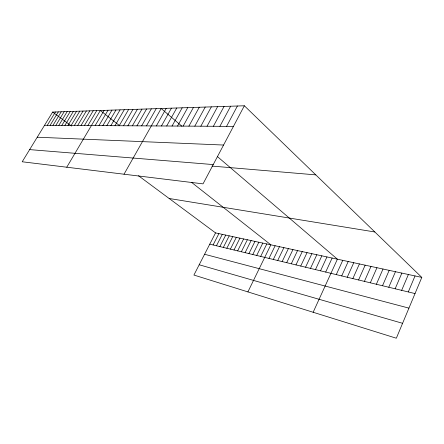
<?xml version="1.0" encoding="UTF-8"?>
<svg xmlns="http://www.w3.org/2000/svg" width="444" height="444" viewBox="0 0 444 444"><rect width="100%" height="100%" fill="white"/><g stroke="black" fill="none" stroke-linecap="round" stroke-linejoin="round"><path stroke-width="0.67" d="M421.8 277.395L396.331 338.228L193.917 275.052L215.545 232.895L421.8 277.395L244.35 105.772L52.642 112.06L22.2 161.771L203.025 183.866L244.35 105.772M408.28 291.941L415.029 275.935M401.654 290.348L408.386 274.503M395.154 288.783L401.864 273.093M388.772 287.246L395.46 271.717M382.512 285.742L389.177 270.357M376.362 284.26L383.006 269.025M370.324 282.806L376.95 267.721M364.396 281.379L370.995 266.433M358.574 279.981L365.151 265.173M352.852 278.599L359.407 263.936M347.23 277.25L353.763 262.715M341.708 275.918L348.213 261.522M336.274 274.614L342.762 260.345M313.148 312.265L337.401 259.185L217.543 156.704M325.691 272.067L332.129 258.047M320.529 270.823L326.945 256.932M315.456 269.602L321.845 255.833M310.467 268.398L316.827 254.751M305.555 267.216L311.893 253.685M300.727 266.056L307.043 252.636M295.97 264.913L302.264 251.604M291.292 263.786L297.563 250.594M286.691 262.676L292.935 249.595M282.156 261.588L288.378 248.612M277.7 260.511L283.894 247.641M273.304 259.457L279.476 246.686M268.981 258.414L275.13 245.748M247.902 291.902L270.846 244.827L191.531 182.345M260.684 256.416L266.783 243.95M252.786 254.517L258.841 242.235M256.71 255.461L262.787 243.09M248.923 253.585L254.956 241.397M245.11 252.669L251.121 240.57M241.358 251.765L247.341 239.754M237.651 250.871L243.612 238.95M230.392 249.128L236.308 237.374M233.999 249.994L239.938 238.156M226.84 248.268L232.734 236.602M223.332 247.425L229.204 235.842M219.874 246.592L225.719 235.092M213.092 244.96L218.892 233.616M216.461 245.771L222.283 234.349M226.579 126.351L237.407 105.999M219.897 126.312L230.647 106.221M213.381 126.279L224.054 106.438M207.032 126.24L217.627 106.649M200.838 126.207L211.355 106.854M194.794 126.168L205.233 107.06M188.9 126.135L199.267 107.254M183.15 126.102L193.434 107.442M177.528 126.068L187.745 107.631M172.044 126.041L182.184 107.814M166.683 126.007L176.751 107.992M161.45 125.979L171.44 108.164M156.327 125.946L166.245 108.336M124.02 174.215L161.172 108.503L181.901 126.224M146.431 125.891L156.205 108.663M141.642 125.863L151.349 108.824M136.957 125.835L146.592 108.98M132.373 125.813L141.941 109.13M127.889 125.785L137.385 109.28M123.493 125.757L132.928 109.429M119.192 125.735L128.56 109.574M110.85 125.685L120.085 109.851M114.979 125.713L124.281 109.712M106.804 125.663L115.973 109.984M102.836 125.641L111.949 110.118M98.951 125.619L107.997 110.245M66.761 167.216L100.322 110.495L119.625 125.702M95.138 125.597L104.124 110.373M87.873 125.552L96.737 110.617M81.013 125.513L89.76 110.845M84.41 125.535L93.218 110.728M77.672 125.497L86.364 110.956M71.168 125.458L79.754 111.172M74.392 125.474L83.028 111.067M64.891 125.424L73.365 111.383M68.004 125.441L76.529 111.278M61.833 125.402L70.252 111.483M55.872 125.369L64.186 111.683M58.83 125.386L67.194 111.583M50.111 125.336L58.319 111.877M52.969 125.352L61.228 111.777M47.297 125.319L55.461 111.966M44.533 125.302L233.439 126.39M37.24 137.213L223.571 145.044M29.648 149.606L213.231 164.58M211.993 166.084L315.806 174.881M169.153 198.485L374.841 231.979M209.768 244.161L415.029 293.567M204.584 254.268L408.935 308.125M199.195 264.768L402.575 323.31M52.642 112.06L71.534 126.074M138.478 175.73L215.545 232.895"/></g></svg>
